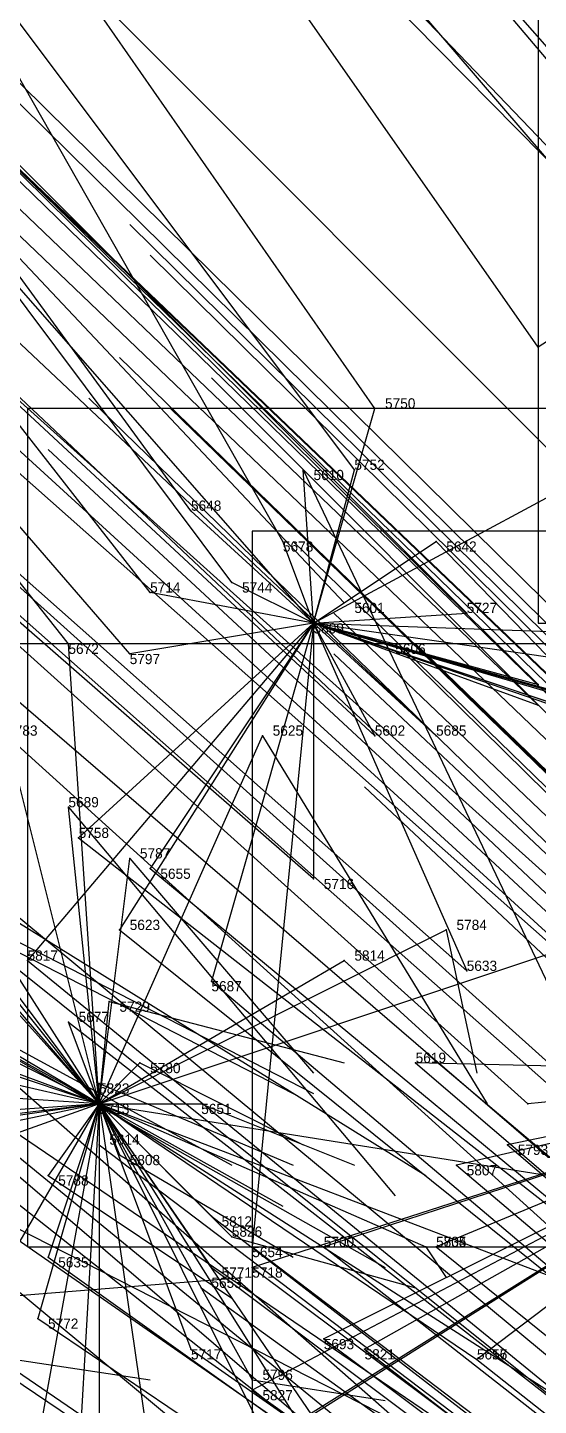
# Model space of a CAD drawing. Extents: x -0.5 to 0.59, y -0.5 to 0.59.
# Drawn here: x -0.379 to -0.329, y 0.2555 to 0.3903 of the extents above; entities that cross this region are included whole.
import ezdxf

# ---------------------------------------------------------------- set-up
doc = ezdxf.new("R2010")
doc.units = 0
for name, color, linetype in [('Clients', 3, 'CONTINUOUS'), ('Facilities', 3, 'CONTINUOUS'), ('Facilities_lines', 3, 'CONTINUOUS'), ('Min_max_boxes', 1, 'CONTINUOUS'), ('Normals', 1, 'CONTINUOUS'), ('Source_points', 5, 'CONTINUOUS'), ('Text', 3, 'CONTINUOUS')]:
    doc.layers.add(name, color=color, linetype=linetype)

msp = doc.modelspace()

# ---------------------------------------------------------------- linework, layer by layer
at = {"layer": 'Clients', "color": 5}
for p in [(-0.329, 0.359, -1.218), (-0.345, 0.353, -1.234), (-0.352, 0.347, -1.25), (-0.347, 0.347, -1.228), (-0.363, 0.343, -1.249), (-0.354, 0.34, -1.25), (-0.339, 0.34, -1.199), (-0.359, 0.336, -1.25), (-0.367, 0.335, -1.243), (-0.348, 0.334, -1.206), (-0.336, 0.333, -1.183), (-0.375, 0.33, -1.249), (-0.369, 0.329, -1.236), (-0.343, 0.33, -1.189), (-0.329, 0.326, -1.158), (-0.329, 0.324, -1.154), (-0.356, 0.321, -1.25), (-0.345, 0.321, -1.179), (-0.339, 0.321, -1.168), (-0.375, 0.314, -1.25), (-0.374, 0.311, -1.217), (-0.369, 0.309, -1.25), (-0.367, 0.308, -1.197), (-0.351, 0.307, -1.165), (-0.37, 0.302, -1.194), (-0.338, 0.302, -1.25), (-0.379, 0.299, -1.208), (-0.348, 0.299, -1.25), (-0.336, 0.298, -1.123), (-0.361, 0.297, -1.169), (-0.371, 0.295, -1.25), (-0.375, 0.293, -1.19), (-0.368, 0.289, -1.25), (-0.341, 0.289, -1.119), (-0.372, 0.287, -1.25), (-0.362, 0.285, -1.25), (-0.33, 0.285, -1.089), (-0.372, 0.281, -1.165), (-0.332, 0.281, -1.087), (-0.37, 0.28, -1.25), (-0.337, 0.279, -1.093), (-0.377, 0.278, -1.25), (-0.361, 0.274, -1.132), (-0.359, 0.272, -1.25), (-0.357, 0.271, -1.121), (-0.35, 0.271, -1.108), (-0.34, 0.271, -1.25), (-0.339, 0.271, -1.086), (-0.377, 0.27, -1.159), (-0.361, 0.269, -1.125), (-0.357, 0.269, -1.117), (-0.362, 0.267, -1.124), (-0.378, 0.264, -1.152), (-0.35, 0.262, -1.093), (-0.363, 0.261, -1.118), (-0.346, 0.261, -1.083), (-0.335, 0.26, -1.25), (-0.335, 0.26, -1.061), (-0.357, 0.258, -1.25), (-0.357, 0.257, -1.099)]:
    msp.add_point(p, dxfattribs=at)
at = {"layer": 'Facilities', "color": 3}
for p in [(-0.351, 0.332, -1.207), (-0.372, 0.285, -1.25)]:
    msp.add_point(p, dxfattribs=at)
at = {"layer": 'Facilities_lines', "color": 3}
for p, q in [((-0.295, 0.381, -1.205), (-0.329, 0.359, -1.218)), ((-0.351, 0.332, -1.207), (-0.345, 0.353, -1.234)), ((-0.351, 0.332, -1.207), (-0.352, 0.347, -1.25)), ((-0.351, 0.332, -1.207), (-0.347, 0.347, -1.228)), ((-0.351, 0.332, -1.207), (-0.325, 0.346, -1.186)), ((-0.351, 0.332, -1.207), (-0.363, 0.343, -1.249)), ((-0.351, 0.332, -1.207), (-0.354, 0.34, -1.25)), ((-0.351, 0.332, -1.207), (-0.339, 0.34, -1.199)), ((-0.351, 0.332, -1.207), (-0.359, 0.336, -1.25)), ((-0.351, 0.332, -1.207), (-0.367, 0.335, -1.243)), ((-0.351, 0.332, -1.207), (-0.348, 0.334, -1.206)), ((-0.351, 0.332, -1.207), (-0.336, 0.333, -1.183)), ((-0.351, 0.332, -1.207), (-0.379, 0.299, -1.208)), ((-0.351, 0.332, -1.207), (-0.374, 0.311, -1.217)), ((-0.351, 0.332, -1.207), (-0.37, 0.302, -1.194)), ((-0.351, 0.332, -1.207), (-0.369, 0.329, -1.236)), ((-0.351, 0.332, -1.207), (-0.367, 0.308, -1.197)), ((-0.351, 0.332, -1.207), (-0.361, 0.297, -1.169)), ((-0.351, 0.332, -1.207), (-0.357, 0.271, -1.121)), ((-0.351, 0.332, -1.207), (-0.327, 0.325, -1.154)), ((-0.351, 0.332, -1.207), (-0.343, 0.33, -1.189)), ((-0.351, 0.332, -1.207), (-0.329, 0.326, -1.158)), ((-0.351, 0.332, -1.207), (-0.316, 0.322, -1.127)), ((-0.351, 0.332, -1.207), (-0.327, 0.324, -1.152)), ((-0.351, 0.332, -1.207), (-0.345, 0.321, -1.179)), ((-0.351, 0.332, -1.207), (-0.329, 0.324, -1.154)), ((-0.351, 0.332, -1.207), (-0.339, 0.321, -1.168)), ((-0.351, 0.332, -1.207), (-0.324, 0.323, -1.144)), ((-0.351, 0.332, -1.207), (-0.316, 0.32, -1.125)), ((-0.351, 0.332, -1.207), (-0.309, 0.326, -1.123)), ((-0.351, 0.332, -1.207), (-0.326, 0.325, -1.151)), ((-0.351, 0.332, -1.207), (-0.322, 0.331, -1.155)), ((-0.351, 0.332, -1.207), (-0.351, 0.307, -1.165)), ((-0.351, 0.332, -1.207), (-0.336, 0.298, -1.123)), ((-0.372, 0.285, -1.25), (-0.375, 0.33, -1.249)), ((-0.372, 0.285, -1.25), (-0.381, 0.321, -1.247)), ((-0.372, 0.285, -1.25), (-0.356, 0.321, -1.25)), ((-0.372, 0.285, -1.25), (-0.375, 0.314, -1.25)), ((-0.372, 0.285, -1.25), (-0.388, 0.31, -1.242)), ((-0.372, 0.285, -1.25), (-0.39, 0.309, -1.25)), ((-0.372, 0.285, -1.25), (-0.369, 0.309, -1.25)), ((-0.372, 0.285, -1.25), (-0.391, 0.307, -1.243)), ((-0.372, 0.285, -1.25), (-0.39, 0.305, -1.25)), ((-0.372, 0.285, -1.25), (-0.388, 0.305, -1.25)), ((-0.372, 0.285, -1.25), (-0.321, 0.302, -1.25)), ((-0.372, 0.285, -1.25), (-0.338, 0.302, -1.25)), ((-0.372, 0.285, -1.25), (-0.399, 0.3, -1.247)), ((-0.372, 0.285, -1.25), (-0.394, 0.298, -1.25)), ((-0.372, 0.285, -1.25), (-0.348, 0.299, -1.25)), ((-0.372, 0.285, -1.25), (-0.399, 0.295, -1.24)), ((-0.372, 0.285, -1.25), (-0.371, 0.295, -1.25)), ((-0.372, 0.285, -1.25), (-0.396, 0.293, -1.232)), ((-0.372, 0.285, -1.25), (-0.375, 0.293, -1.19)), ((-0.372, 0.285, -1.25), (-0.386, 0.292, -1.21)), ((-0.372, 0.285, -1.25), (-0.394, 0.29, -1.223)), ((-0.372, 0.285, -1.25), (-0.368, 0.289, -1.25)), ((-0.298, 0.288, -1.036), (-0.341, 0.289, -1.119)), ((-0.298, 0.288, -1.036), (-0.357, 0.269, -1.117)), ((-0.298, 0.288, -1.036), (-0.357, 0.257, -1.099)), ((-0.298, 0.288, -1.036), (-0.354, 0.253, -1.088)), ((-0.298, 0.288, -1.036), (-0.352, 0.254, -1.084)), ((-0.298, 0.288, -1.036), (-0.35, 0.262, -1.093)), ((-0.298, 0.288, -1.036), (-0.35, 0.271, -1.108)), ((-0.298, 0.288, -1.036), (-0.346, 0.261, -1.083)), ((-0.298, 0.288, -1.036), (-0.339, 0.271, -1.086)), ((-0.298, 0.288, -1.036), (-0.337, 0.279, -1.093)), ((-0.298, 0.288, -1.036), (-0.335, 0.26, -1.061)), ((-0.298, 0.288, -1.036), (-0.332, 0.281, -1.087)), ((-0.298, 0.288, -1.036), (-0.33, 0.285, -1.089)), ((-0.372, 0.285, -1.25), (-0.402, 0.287, -1.25)), ((-0.372, 0.285, -1.25), (-0.372, 0.287, -1.25)), ((-0.372, 0.285, -1.25), (-0.414, 0.279, -1.248)), ((-0.372, 0.285, -1.25), (-0.413, 0.28, -1.247)), ((-0.372, 0.285, -1.25), (-0.4, 0.283, -1.25)), ((-0.372, 0.285, -1.25), (-0.396, 0.28, -1.213)), ((-0.372, 0.285, -1.25), (-0.386, 0.28, -1.192)), ((-0.372, 0.285, -1.25), (-0.383, 0.266, -1.25)), ((-0.372, 0.285, -1.25), (-0.378, 0.252, -1.25)), ((-0.372, 0.285, -1.25), (-0.378, 0.264, -1.152)), ((-0.372, 0.285, -1.25), (-0.377, 0.27, -1.159)), ((-0.372, 0.285, -1.25), (-0.377, 0.278, -1.25)), ((-0.372, 0.285, -1.25), (-0.375, 0.232, -1.25)), ((-0.372, 0.285, -1.25), (-0.372, 0.218, -1.25)), ((-0.372, 0.285, -1.25), (-0.362, 0.216, -1.25)), ((-0.372, 0.285, -1.25), (-0.325, 0.255, -1.25)), ((-0.372, 0.285, -1.25), (-0.34, 0.234, -1.25)), ((-0.372, 0.285, -1.25), (-0.346, 0.247, -1.25)), ((-0.372, 0.285, -1.25), (-0.348, 0.237, -1.25)), ((-0.372, 0.285, -1.25), (-0.346, 0.247, -1.25)), ((-0.372, 0.285, -1.25), (-0.372, 0.281, -1.165)), ((-0.372, 0.285, -1.25), (-0.328, 0.278, -1.25)), ((-0.372, 0.285, -1.25), (-0.362, 0.267, -1.124)), ((-0.372, 0.285, -1.25), (-0.335, 0.26, -1.25)), ((-0.372, 0.285, -1.25), (-0.362, 0.285, -1.25)), ((-0.372, 0.285, -1.25), (-0.363, 0.261, -1.118)), ((-0.372, 0.285, -1.25), (-0.34, 0.271, -1.25)), ((-0.372, 0.285, -1.25), (-0.361, 0.269, -1.125)), ((-0.372, 0.285, -1.25), (-0.317, 0.264, -1.25)), ((-0.372, 0.285, -1.25), (-0.357, 0.258, -1.25)), ((-0.372, 0.285, -1.25), (-0.37, 0.28, -1.25)), ((-0.372, 0.285, -1.25), (-0.361, 0.274, -1.132)), ((-0.372, 0.285, -1.25), (-0.359, 0.272, -1.25))]:
    msp.add_line(p, q, dxfattribs=at)
at = {"layer": 'Min_max_boxes', "color": 1}
for p, q in [((-0.329, 0.406, -1.25), (-0.329, 0.332, -1.25)), ((-0.329, 0.406, -1.115), (-0.329, 0.332, -1.115)), ((-0.309, 0.353, -1.25), (-0.379, 0.353, -1.25)), ((-0.379, 0.353, -1.25), (-0.379, 0.271, -1.25)), ((-0.309, 0.353, -1.121), (-0.379, 0.353, -1.121)), ((-0.379, 0.353, -1.121), (-0.379, 0.271, -1.121)), ((-0.379, 0.353, -1.25), (-0.379, 0.353, -1.121)), ((-0.243, 0.341, -1.119), (-0.357, 0.341, -1.119)), ((-0.357, 0.341, -1.119), (-0.357, 0.225, -1.119)), ((-0.243, 0.341, -0.954), (-0.357, 0.341, -0.954)), ((-0.357, 0.341, -0.954), (-0.357, 0.225, -0.954)), ((-0.357, 0.341, -1.119), (-0.357, 0.341, -0.954)), ((-0.329, 0.332, -1.25), (-0.234, 0.332, -1.25)), ((-0.329, 0.332, -1.115), (-0.234, 0.332, -1.115)), ((-0.329, 0.332, -1.25), (-0.329, 0.332, -1.115)), ((-0.317, 0.33, -1.25), (-0.414, 0.33, -1.25)), ((-0.317, 0.33, -1.118), (-0.414, 0.33, -1.118)), ((-0.379, 0.271, -1.25), (-0.309, 0.271, -1.25)), ((-0.379, 0.271, -1.121), (-0.309, 0.271, -1.121)), ((-0.379, 0.271, -1.25), (-0.379, 0.271, -1.121))]:
    msp.add_line(p, q, dxfattribs=at)
at = {"layer": 'Normals', "color": 1}
for p, q in [((-0.329, 0.359, -1.218), (-0.385, 0.439, -1.241)), ((-0.316, 0.366, -1.209), (-0.385, 0.438, -1.216)), ((-0.314, 0.363, -1.2), (-0.384, 0.434, -1.196)), ((-0.306, 0.363, -1.186), (-0.368, 0.434, -1.153)), ((-0.345, 0.353, -1.234), (-0.4, 0.432, -1.261)), ((-0.347, 0.347, -1.228), (-0.407, 0.427, -1.238)), ((-0.302, 0.347, -1.152), (-0.363, 0.418, -1.114)), ((-0.363, 0.343, -1.249), (-0.415, 0.414, -1.297)), ((-0.325, 0.346, -1.186), (-0.393, 0.414, -1.161)), ((-0.354, 0.34, -1.25), (-0.395, 0.412, -1.307)), ((-0.367, 0.335, -1.243), (-0.425, 0.409, -1.279)), ((-0.351, 0.332, -1.207), (-0.416, 0.406, -1.192)), ((-0.348, 0.334, -1.206), (-0.415, 0.405, -1.187)), ((-0.369, 0.329, -1.236), (-0.434, 0.404, -1.251)), ((-0.359, 0.336, -1.25), (-0.407, 0.4, -1.309)), ((-0.336, 0.333, -1.183), (-0.403, 0.4, -1.151)), ((-0.279, 0.329, -1.079), (-0.339, 0.4, -1.042)), ((-0.375, 0.33, -1.249), (-0.429, 0.398, -1.298)), ((-0.329, 0.326, -1.158), (-0.395, 0.391, -1.121)), ((-0.327, 0.325, -1.154), (-0.394, 0.39, -1.117)), ((-0.327, 0.324, -1.152), (-0.394, 0.389, -1.115)), ((-0.326, 0.325, -1.151), (-0.393, 0.389, -1.115)), ((-0.329, 0.324, -1.154), (-0.396, 0.388, -1.118)), ((-0.324, 0.323, -1.144), (-0.391, 0.387, -1.107)), ((-0.316, 0.322, -1.127), (-0.382, 0.387, -1.089)), ((-0.339, 0.321, -1.168), (-0.407, 0.385, -1.131)), ((-0.316, 0.32, -1.125), (-0.382, 0.385, -1.087)), ((-0.345, 0.321, -1.179), (-0.413, 0.384, -1.142)), ((-0.315, 0.308, -1.101), (-0.382, 0.372, -1.064)), ((-0.303, 0.306, -1.077), (-0.369, 0.371, -1.04)), ((-0.351, 0.307, -1.165), (-0.421, 0.368, -1.128)), ((-0.301, 0.303, -1.067), (-0.367, 0.368, -1.029)), ((-0.32, 0.3, -1.096), (-0.389, 0.362, -1.06)), ((-0.336, 0.298, -1.123), (-0.406, 0.36, -1.086)), ((-0.326, 0.299, -1.106), (-0.396, 0.361, -1.07)), ((-0.323, 0.297, -1.098), (-0.392, 0.36, -1.061)), ((-0.317, 0.295, -1.083), (-0.385, 0.359, -1.047)), ((-0.303, 0.293, -1.054), (-0.37, 0.358, -1.016)), ((-0.295, 0.29, -1.035), (-0.361, 0.356, -0.997)), ((-0.306, 0.289, -1.052), (-0.373, 0.354, -1.015)), ((-0.298, 0.288, -1.036), (-0.365, 0.353, -0.999)), ((-0.327, 0.286, -1.086), (-0.397, 0.348, -1.049)), ((-0.309, 0.286, -1.053), (-0.377, 0.349, -1.016)), ((-0.33, 0.285, -1.089), (-0.399, 0.347, -1.053)), ((-0.352, 0.347, -1.25), (-0.322, 0.284, -1.179)), ((-0.318, 0.28, -1.059), (-0.387, 0.342, -1.022)), ((-0.286, 0.275, -0.992), (-0.353, 0.34, -0.955)), ((-0.339, 0.34, -1.199), (-0.271, 0.27, -1.222)), ((-0.319, 0.272, -1.049), (-0.39, 0.333, -1.011)), ((-0.282, 0.269, -0.975), (-0.349, 0.333, -0.937)), ((-0.281, 0.265, -0.966), (-0.349, 0.329, -0.929)), ((-0.343, 0.33, -1.189), (-0.274, 0.262, -1.214)), ((-0.274, 0.265, -0.954), (-0.341, 0.33, -0.917)), ((-0.381, 0.321, -1.247), (-0.308, 0.255, -1.229)), ((-0.356, 0.321, -1.25), (-0.334, 0.285, -1.159)), ((-0.279, 0.253, -0.94), (-0.346, 0.316, -0.903)), ((-0.375, 0.314, -1.25), (-0.343, 0.276, -1.163)), ((-0.388, 0.31, -1.242), (-0.312, 0.247, -1.229)), ((-0.374, 0.311, -1.217), (-0.296, 0.25, -1.23)), ((-0.39, 0.309, -1.25), (-0.34, 0.278, -1.169)), ((-0.369, 0.309, -1.25), (-0.351, 0.288, -1.154)), ((-0.367, 0.308, -1.197), (-0.292, 0.246, -1.22)), ((-0.391, 0.307, -1.243), (-0.316, 0.247, -1.216)), ((-0.39, 0.305, -1.25), (-0.353, 0.286, -1.159)), ((-0.388, 0.305, -1.25), (-0.351, 0.286, -1.159)), ((-0.37, 0.302, -1.194), (-0.294, 0.241, -1.216)), ((-0.338, 0.302, -1.25), (-0.335, 0.288, -1.151)), ((-0.399, 0.3, -1.247), (-0.344, 0.269, -1.168)), ((-0.394, 0.298, -1.25), (-0.359, 0.279, -1.158)), ((-0.379, 0.299, -1.208), (-0.303, 0.237, -1.225)), ((-0.348, 0.299, -1.25), (-0.337, 0.289, -1.151)), ((-0.361, 0.297, -1.169), (-0.29, 0.237, -1.206)), ((-0.399, 0.295, -1.24), (-0.318, 0.24, -1.219)), ((-0.371, 0.295, -1.25), (-0.348, 0.289, -1.153)), ((-0.396, 0.293, -1.232), (-0.319, 0.23, -1.24)), ((-0.375, 0.293, -1.19), (-0.298, 0.233, -1.212)), ((-0.386, 0.292, -1.21), (-0.312, 0.227, -1.229)), ((-0.394, 0.29, -1.223), (-0.318, 0.225, -1.23)), ((-0.269, 0.23, -0.885), (-0.34, 0.29, -0.848)), ((-0.368, 0.289, -1.25), (-0.352, 0.281, -1.152)), ((-0.341, 0.289, -1.119), (-0.271, 0.229, -1.156)), ((-0.402, 0.287, -1.25), (-0.327, 0.235, -1.211)), ((-0.372, 0.287, -1.25), (-0.353, 0.279, -1.152)), ((-0.372, 0.285, -1.25), (-0.354, 0.275, -1.152)), ((-0.362, 0.285, -1.25), (-0.347, 0.279, -1.151)), ((-0.4, 0.283, -1.25), (-0.343, 0.254, -1.173)), ((-0.372, 0.281, -1.165), (-0.298, 0.225, -1.202)), ((-0.332, 0.281, -1.087), (-0.261, 0.22, -1.123)), ((-0.413, 0.28, -1.247), (-0.337, 0.229, -1.206)), ((-0.396, 0.28, -1.213), (-0.32, 0.217, -1.231)), ((-0.386, 0.28, -1.192), (-0.31, 0.22, -1.218)), ((-0.37, 0.28, -1.25), (-0.353, 0.27, -1.152)), ((-0.337, 0.279, -1.093), (-0.266, 0.219, -1.13)), ((-0.377, 0.278, -1.25), (-0.359, 0.266, -1.152)), ((-0.361, 0.274, -1.132), (-0.287, 0.217, -1.168)), ((-0.359, 0.272, -1.25), (-0.341, 0.267, -1.152)), ((-0.357, 0.271, -1.121), (-0.283, 0.215, -1.158)), ((-0.35, 0.271, -1.108), (-0.277, 0.214, -1.145)), ((-0.34, 0.271, -1.25), (-0.338, 0.268, -1.15)), ((-0.339, 0.271, -1.086), (-0.267, 0.213, -1.123)), ((-0.377, 0.27, -1.159), (-0.301, 0.216, -1.196)), ((-0.395, 0.269, -1.195), (-0.317, 0.216, -1.227)), ((-0.361, 0.269, -1.125), (-0.286, 0.213, -1.161)), ((-0.357, 0.269, -1.117), (-0.282, 0.213, -1.154)), ((-0.383, 0.266, -1.25), (-0.358, 0.268, -1.153)), ((-0.362, 0.267, -1.124), (-0.287, 0.213, -1.162)), ((-0.407, 0.264, -1.25), (-0.367, 0.258, -1.159)), ((-0.378, 0.264, -1.152), (-0.301, 0.212, -1.189)), ((-0.35, 0.262, -1.093), (-0.276, 0.207, -1.13)), ((-0.363, 0.261, -1.118), (-0.287, 0.208, -1.156)), ((-0.346, 0.261, -1.083), (-0.272, 0.204, -1.12)), ((-0.335, 0.26, -1.061), (-0.263, 0.203, -1.099)), ((-0.335, 0.26, -1.25), (-0.335, 0.26, -1.15)), ((-0.357, 0.258, -1.25), (-0.344, 0.256, -1.151)), ((-0.357, 0.257, -1.099), (-0.281, 0.203, -1.137))]:
    msp.add_line(p, q, dxfattribs=at)
at = {"layer": 'Source_points', "color": 5}
for p in [(-0.329, 0.359, -1.218), (-0.345, 0.353, -1.234), (-0.352, 0.347, -1.25), (-0.347, 0.347, -1.228), (-0.363, 0.343, -1.249), (-0.354, 0.34, -1.25), (-0.339, 0.34, -1.199), (-0.359, 0.336, -1.25), (-0.367, 0.335, -1.243), (-0.348, 0.334, -1.206), (-0.336, 0.333, -1.183), (-0.351, 0.332, -1.207), (-0.375, 0.33, -1.249), (-0.369, 0.329, -1.236), (-0.343, 0.33, -1.189), (-0.329, 0.326, -1.158), (-0.329, 0.324, -1.154), (-0.356, 0.321, -1.25), (-0.345, 0.321, -1.179), (-0.339, 0.321, -1.168), (-0.375, 0.314, -1.25), (-0.374, 0.311, -1.217), (-0.369, 0.309, -1.25), (-0.367, 0.308, -1.197), (-0.351, 0.307, -1.165), (-0.37, 0.302, -1.194), (-0.338, 0.302, -1.25), (-0.379, 0.299, -1.208), (-0.348, 0.299, -1.25), (-0.336, 0.298, -1.123), (-0.361, 0.297, -1.169), (-0.371, 0.295, -1.25), (-0.375, 0.293, -1.19), (-0.368, 0.289, -1.25), (-0.341, 0.289, -1.119), (-0.372, 0.287, -1.25), (-0.372, 0.285, -1.25), (-0.362, 0.285, -1.25), (-0.33, 0.285, -1.089), (-0.372, 0.281, -1.165), (-0.332, 0.281, -1.087), (-0.37, 0.28, -1.25), (-0.337, 0.279, -1.093), (-0.377, 0.278, -1.25), (-0.361, 0.274, -1.132), (-0.359, 0.272, -1.25), (-0.357, 0.271, -1.121), (-0.35, 0.271, -1.108), (-0.34, 0.271, -1.25), (-0.339, 0.271, -1.086), (-0.377, 0.27, -1.159), (-0.361, 0.269, -1.125), (-0.357, 0.269, -1.117), (-0.362, 0.267, -1.124), (-0.378, 0.264, -1.152), (-0.35, 0.262, -1.093), (-0.363, 0.261, -1.118), (-0.346, 0.261, -1.083), (-0.335, 0.26, -1.061), (-0.335, 0.26, -1.25), (-0.357, 0.258, -1.25), (-0.357, 0.257, -1.099)]:
    msp.add_point(p, dxfattribs=at)

# ---------------------------------------------------------------- texts
at = {"layer": 'Text', "color": 3}
for s, p in [('5750', (-0.344, 0.353, -1.234)), ('5752', (-0.347, 0.347, -1.228)), ('5610', (-0.351, 0.346, -1.25)), ('5648', (-0.363, 0.343, -1.249)), ('5678', (-0.354, 0.339, -1.25)), ('5642', (-0.338, 0.339, -1.199)), ('5714', (-0.367, 0.335, -1.243)), ('5744', (-0.358, 0.335, -1.25)), ('5601', (-0.347, 0.333, -1.206)), ('5727', (-0.336, 0.333, -1.183)), ('5809', (-0.351, 0.331, -1.207)), ('5672', (-0.375, 0.329, -1.249)), ('5797', (-0.369, 0.328, -1.236)), ('5606', (-0.343, 0.329, -1.189)), ('5783', (-0.381, 0.321, -1.247)), ('5625', (-0.355, 0.321, -1.25)), ('5602', (-0.345, 0.321, -1.179)), ('5685', (-0.339, 0.321, -1.168)), ('5689', (-0.375, 0.314, -1.25)), ('5758', (-0.374, 0.311, -1.217)), ('5787', (-0.368, 0.309, -1.25)), ('5655', (-0.366, 0.307, -1.197)), ('5716', (-0.35, 0.306, -1.165)), ('5623', (-0.369, 0.302, -1.194)), ('5784', (-0.337, 0.302, -1.25)), ('5817', (-0.379, 0.299, -1.208)), ('5814', (-0.347, 0.299, -1.25)), ('5633', (-0.336, 0.298, -1.123)), ('5687', (-0.361, 0.296, -1.169)), ('5677', (-0.374, 0.293, -1.19)), ('5729', (-0.37, 0.294, -1.25)), ('5619', (-0.341, 0.289, -1.119)), ('5780', (-0.367, 0.288, -1.25)), ('5823', (-0.372, 0.286, -1.25)), ('5713', (-0.372, 0.284, -1.25)), ('5651', (-0.362, 0.284, -1.25)), ('5614', (-0.371, 0.281, -1.165)), ('5793', (-0.331, 0.28, -1.087)), ('5808', (-0.369, 0.279, -1.25)), ('5807', (-0.336, 0.278, -1.093)), ('5788', (-0.376, 0.277, -1.25)), ('5812', (-0.36, 0.273, -1.132)), ('5826', (-0.359, 0.272, -1.25)), ('5654', (-0.357, 0.27, -1.121)), ('5700', (-0.35, 0.271, -1.108)), ('5735', (-0.339, 0.271, -1.25)), ('5804', (-0.339, 0.271, -1.086)), ('5635', (-0.376, 0.269, -1.159)), ('5771', (-0.36, 0.268, -1.125)), ('5718', (-0.357, 0.268, -1.117)), ('5653', (-0.361, 0.267, -1.124)), ('5772', (-0.377, 0.263, -1.152)), ('5693', (-0.35, 0.261, -1.093)), ('5717', (-0.363, 0.26, -1.118)), ('5821', (-0.346, 0.26, -1.083)), ('5616', (-0.335, 0.26, -1.061)), ('5657', (-0.335, 0.26, -1.25)), ('5796', (-0.356, 0.258, -1.25)), ('5827', (-0.356, 0.256, -1.099))]:
    msp.add_text(s, height=0.001, dxfattribs=at).set_placement(p)

doc.saveas('drawing.dxf')
